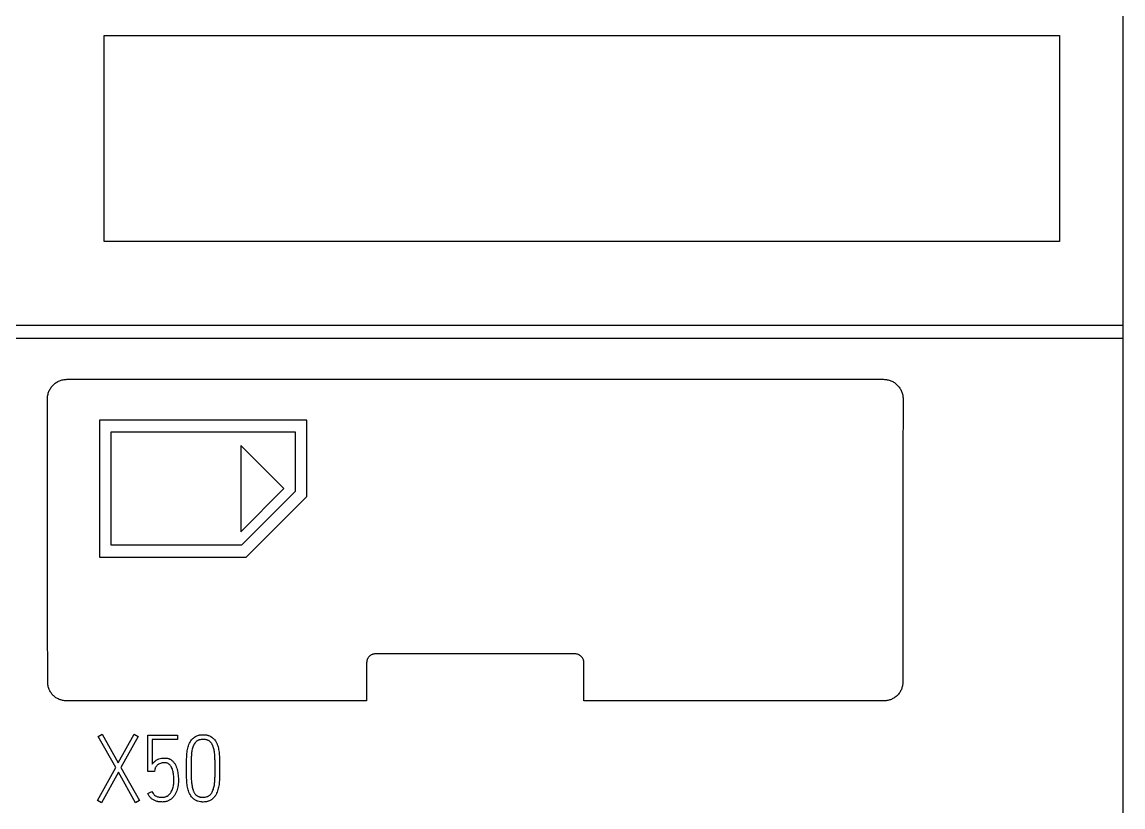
# Model space of a CAD drawing. Extents: x 0 to 420, y 0 to 297.
# Drawn here: x 135.98 to 164.11, y 201.63 to 221.7 of the extents above; entities that cross this region are included whole.
import ezdxf

# ---------------------------------------------------------------- set-up
doc = ezdxf.new("R2010")
doc.units = 0
doc.header["$LTSCALE"] = 23.1
doc.layers.add('10000_FRONT', color=7, linetype='CONTINUOUS')
doc.layers.add('10500_FRONT_LABELING', color=7, linetype='CONTINUOUS')

msp = doc.modelspace()

# ---------------------------------------------------------------- linework, layer by layer
at = {"layer": '10000_FRONT', "color": 7, "linetype": 'CONTINUOUS'}
for p, q in [((164.107, 236.469), (164.107, 146.469)), ((138.077, 216.089), (138.077, 221.349)), ((138.077, 221.349), (162.487, 221.349)), ((162.487, 221.349), (162.487, 216.089)), ((162.487, 216.089), (138.077, 216.089)), ((92.607, 213.949), (164.107, 213.949)), ((134.907, 213.616), (164.107, 213.616)), ((137.126, 212.563), (157.988, 212.563)), ((137.957, 211.519), (137.957, 208.019)), ((143.257, 211.519), (137.957, 211.519)), ((143.257, 209.569), (143.257, 211.519)), ((138.257, 208.319), (138.257, 211.219)), ((138.257, 211.219), (142.957, 211.219)), ((142.957, 211.219), (142.957, 209.693)), ((141.57, 210.868), (141.57, 208.668)), ((142.67, 209.768), (141.57, 210.868)), ((141.57, 208.668), (142.67, 209.768)), ((142.957, 209.693), (141.583, 208.319)), ((141.707, 208.019), (143.257, 209.569)), ((141.583, 208.319), (138.257, 208.319)), ((137.957, 208.019), (141.707, 208.019)), ((150.107, 205.544), (145.007, 205.544)), ((144.781, 204.345), (137.107, 204.345)), ((158.007, 204.345), (150.333, 204.345))]:
    msp.add_line(p, q, dxfattribs=at)
for points, knots in [([(136.627, 212.063), (136.627, 212.096), (136.63, 212.128), (136.639, 212.176), (136.643, 212.192), (136.653, 212.223), (136.658, 212.239), (136.677, 212.284), (136.692, 212.313), (136.719, 212.354), (136.729, 212.367), (136.75, 212.392), (136.761, 212.405), (136.795, 212.439), (136.821, 212.46), (136.862, 212.487), (136.876, 212.496), (136.905, 212.511), (136.919, 212.518), (136.949, 212.531), (136.965, 212.536), (136.996, 212.546), (137.012, 212.55), (137.06, 212.559), (137.093, 212.563), (137.126, 212.563)], [0, 0, 0, 0, 0.125, 0.125, 0.1875, 0.1875, 0.25, 0.25, 0.375, 0.375, 0.4375, 0.4375, 0.5, 0.5, 0.625, 0.625, 0.6875, 0.6875, 0.75, 0.75, 0.8125, 0.8125, 0.875, 0.875, 1, 1, 1, 1]), ([(157.988, 212.563), (158.021, 212.563), (158.053, 212.559), (158.101, 212.55), (158.117, 212.546), (158.148, 212.536), (158.164, 212.53), (158.209, 212.512), (158.238, 212.496), (158.279, 212.469), (158.292, 212.459), (158.318, 212.439), (158.33, 212.428), (158.364, 212.393), (158.385, 212.368), (158.412, 212.327), (158.421, 212.313), (158.436, 212.284), (158.443, 212.269), (158.456, 212.239), (158.461, 212.224), (158.471, 212.193), (158.475, 212.177), (158.484, 212.128), (158.487, 212.096), (158.487, 212.063)], [0, 0, 0, 0, 0.125, 0.125, 0.1875, 0.1875, 0.25, 0.25, 0.375, 0.375, 0.4375, 0.4375, 0.5, 0.5, 0.625, 0.625, 0.6875, 0.6875, 0.75, 0.75, 0.8125, 0.8125, 0.875, 0.875, 1, 1, 1, 1]), ([(145.007, 205.544), (144.992, 205.544), (144.977, 205.542), (144.956, 205.538), (144.949, 205.536), (144.935, 205.532), (144.928, 205.53), (144.907, 205.521), (144.894, 205.514), (144.87, 205.498), (144.858, 205.488), (144.837, 205.468), (144.828, 205.456), (144.816, 205.438), (144.812, 205.431), (144.805, 205.418), (144.799, 205.405), (144.794, 205.391), (144.789, 205.377), (144.788, 205.37), (144.783, 205.348), (144.782, 205.334), (144.782, 205.319)], [0, 0, 0, 0, 0.125, 0.125, 0.1875, 0.1875, 0.25, 0.25, 0.375, 0.375, 0.5, 0.5, 0.625, 0.625, 0.6875, 0.6875, 0.75, 0.8125, 0.8125, 0.875, 0.875, 1, 1, 1, 1]), ([(150.332, 205.319), (150.332, 205.334), (150.331, 205.348), (150.327, 205.37), (150.325, 205.377), (150.32, 205.391), (150.318, 205.398), (150.309, 205.418), (150.303, 205.431), (150.286, 205.456), (150.277, 205.467), (150.256, 205.488), (150.245, 205.498), (150.226, 205.51), (150.22, 205.514), (150.207, 205.521), (150.194, 205.527), (150.18, 205.532), (150.166, 205.536), (150.158, 205.538), (150.137, 205.542), (150.122, 205.544), (150.107, 205.544)], [0, 0, 0, 0, 0.125, 0.125, 0.1875, 0.1875, 0.25, 0.25, 0.375, 0.375, 0.5, 0.5, 0.625, 0.625, 0.6875, 0.6875, 0.75, 0.8125, 0.8125, 0.875, 0.875, 1, 1, 1, 1]), ([(137.107, 204.345), (137.076, 204.345), (137.045, 204.348), (136.999, 204.357), (136.984, 204.361), (136.955, 204.37), (136.94, 204.375), (136.897, 204.393), (136.87, 204.407), (136.831, 204.433), (136.818, 204.442), (136.794, 204.462), (136.783, 204.472), (136.75, 204.505), (136.73, 204.529), (136.705, 204.568), (136.697, 204.581), (136.682, 204.609), (136.669, 204.637), (136.658, 204.666), (136.649, 204.695), (136.645, 204.711), (136.636, 204.756), (136.633, 204.787), (136.633, 204.819)], [0, 0, 0, 0, 0.125, 0.125, 0.1875, 0.1875, 0.25, 0.25, 0.375, 0.375, 0.4375, 0.4375, 0.5, 0.5, 0.625, 0.625, 0.6875, 0.6875, 0.75, 0.8125, 0.8125, 0.875, 0.875, 1, 1, 1, 1]), ([(158.481, 204.819), (158.481, 204.787), (158.478, 204.757), (158.469, 204.711), (158.465, 204.696), (158.456, 204.666), (158.451, 204.652), (158.433, 204.609), (158.419, 204.581), (158.393, 204.543), (158.384, 204.53), (158.364, 204.506), (158.353, 204.495), (158.321, 204.462), (158.297, 204.442), (158.258, 204.416), (158.244, 204.408), (158.217, 204.394), (158.189, 204.381), (158.16, 204.37), (158.13, 204.361), (158.115, 204.357), (158.069, 204.348), (158.038, 204.345), (158.007, 204.345)], [0, 0, 0, 0, 0.125, 0.125, 0.1875, 0.1875, 0.25, 0.25, 0.375, 0.375, 0.4375, 0.4375, 0.5, 0.5, 0.625, 0.625, 0.6875, 0.6875, 0.75, 0.8125, 0.8125, 0.875, 0.875, 1, 1, 1, 1])]:
    msp.add_open_spline(points, degree=3, knots=knots, dxfattribs=at)
for points in [[(136.633, 204.819), (136.631, 207.234), (136.629, 209.649), (136.627, 212.063)], [(158.487, 212.063), (158.485, 209.649), (158.483, 207.234), (158.481, 204.819)], [(144.782, 205.319), (144.781, 204.994), (144.781, 204.669), (144.781, 204.345)], [(150.333, 204.345), (150.333, 204.669), (150.333, 204.994), (150.332, 205.319)]]:
    msp.add_open_spline(points, degree=3, dxfattribs=at)
at = {"layer": '10500_FRONT_LABELING', "color": 7, "linetype": 'CONTINUOUS'}
for p, q in [((137.925, 203.436), (138.024, 203.495)), ((138.371, 202.641), (137.925, 203.436)), ((138.024, 203.495), (138.435, 202.759)), ((138.435, 202.759), (138.84, 203.495)), ((138.943, 203.436), (138.504, 202.639)), ((138.84, 203.495), (138.943, 203.436)), ((139.188, 202.535), (139.188, 203.469)), ((139.188, 203.469), (139.949, 203.469)), ((139.949, 203.469), (139.949, 203.351)), ((139.302, 203.351), (139.302, 202.724)), ((139.949, 203.351), (139.302, 203.351)), ((137.907, 201.799), (138.371, 202.641)), ((138.504, 202.639), (138.977, 201.799)), ((139.371, 202.587), (139.362, 202.535)), ((140.18, 202.603), (140.18, 202.629)), ((140.297, 202.629), (140.297, 202.603)), ((140.91, 202.603), (140.91, 202.629)), ((141.024, 202.629), (141.024, 202.603)), ((138.438, 202.521), (138.008, 201.74)), ((138.877, 201.74), (138.438, 202.521)), ((139.362, 202.535), (139.188, 202.535)), ((139.192, 201.976), (139.298, 202.026)), ((138.008, 201.74), (137.907, 201.799)), ((138.977, 201.799), (138.877, 201.74))]:
    msp.add_line(p, q, dxfattribs=at)
for points, knots in [([(140.18, 202.629), (140.18, 202.674), (140.181, 202.719), (140.181, 202.786), (140.182, 202.809), (140.182, 202.853), (140.183, 202.876), (140.186, 202.943), (140.189, 202.988), (140.198, 203.054), (140.201, 203.077), (140.21, 203.121), (140.215, 203.143), (140.227, 203.186), (140.234, 203.208), (140.25, 203.25), (140.259, 203.27), (140.281, 203.309), (140.294, 203.327), (140.315, 203.354), (140.322, 203.362), (140.338, 203.379), (140.346, 203.386), (140.371, 203.408), (140.389, 203.421), (140.429, 203.444), (140.45, 203.452), (140.482, 203.462), (140.493, 203.465), (140.515, 203.47), (140.526, 203.472), (140.559, 203.477), (140.582, 203.478), (140.626, 203.478), (140.649, 203.477), (140.682, 203.472), (140.693, 203.47), (140.715, 203.465), (140.737, 203.459), (140.758, 203.452), (140.778, 203.443), (140.789, 203.438), (140.818, 203.421), (140.836, 203.408), (140.862, 203.386), (140.87, 203.378), (140.885, 203.362), (140.893, 203.353), (140.914, 203.327), (140.926, 203.308), (140.943, 203.279), (140.948, 203.269), (140.957, 203.248), (140.961, 203.238), (140.973, 203.206), (140.98, 203.185), (140.992, 203.142), (140.997, 203.12), (141.005, 203.076), (141.008, 203.054), (141.016, 202.987), (141.019, 202.942), (141.023, 202.853), (141.023, 202.808), (141.024, 202.719), (141.024, 202.674), (141.024, 202.629)], [0, 0, 0, 0, 0.0625, 0.0625, 0.09375, 0.09375, 0.125, 0.125, 0.1875, 0.1875, 0.21875, 0.21875, 0.25, 0.25, 0.28125, 0.28125, 0.3125, 0.3125, 0.34375, 0.34375, 0.359375, 0.359375, 0.375, 0.375, 0.40625, 0.40625, 0.4375, 0.4375, 0.453125, 0.453125, 0.46875, 0.46875, 0.5, 0.5, 0.53125, 0.53125, 0.546875, 0.546875, 0.5625, 0.578125, 0.578125, 0.59375, 0.59375, 0.625, 0.625, 0.640625, 0.640625, 0.65625, 0.65625, 0.6875, 0.6875, 0.703125, 0.703125, 0.71875, 0.71875, 0.75, 0.75, 0.78125, 0.78125, 0.8125, 0.8125, 0.875, 0.875, 0.9375, 0.9375, 1, 1, 1, 1]), ([(140.91, 202.629), (140.91, 202.666), (140.91, 202.702), (140.909, 202.775), (140.909, 202.811), (140.907, 202.866), (140.906, 202.884), (140.905, 202.92), (140.903, 202.938), (140.901, 202.974), (140.899, 202.992), (140.895, 203.028), (140.892, 203.046), (140.886, 203.082), (140.883, 203.1), (140.873, 203.136), (140.868, 203.153), (140.858, 203.18), (140.855, 203.189), (140.847, 203.206), (140.843, 203.214), (140.834, 203.231), (140.829, 203.239), (140.819, 203.255), (140.814, 203.262), (140.802, 203.277), (140.796, 203.284), (140.783, 203.298), (140.776, 203.304), (140.761, 203.315), (140.753, 203.321), (140.737, 203.33), (140.728, 203.334), (140.711, 203.341), (140.702, 203.344), (140.684, 203.349), (140.675, 203.351), (140.647, 203.356), (140.628, 203.358), (140.6, 203.358), (140.591, 203.358), (140.572, 203.357), (140.563, 203.356), (140.535, 203.352), (140.517, 203.348), (140.495, 203.341), (140.49, 203.339), (140.482, 203.336), (140.477, 203.334), (140.465, 203.327), (140.457, 203.323), (140.441, 203.312), (140.434, 203.306), (140.42, 203.294), (140.413, 203.287), (140.394, 203.266), (140.383, 203.251), (140.369, 203.227), (140.364, 203.218), (140.356, 203.201), (140.353, 203.193), (140.342, 203.167), (140.331, 203.131), (140.323, 203.095), (140.316, 203.058), (140.314, 203.039), (140.309, 203.002), (140.307, 202.983), (140.304, 202.946), (140.303, 202.928), (140.301, 202.89), (140.3, 202.872), (140.299, 202.816), (140.298, 202.779), (140.297, 202.704), (140.297, 202.667), (140.297, 202.629)], [0, 0, 0, 0, 0.0625, 0.0625, 0.125, 0.125, 0.15625, 0.15625, 0.1875, 0.1875, 0.21875, 0.21875, 0.25, 0.25, 0.28125, 0.28125, 0.3125, 0.3125, 0.328125, 0.328125, 0.34375, 0.34375, 0.359375, 0.359375, 0.375, 0.375, 0.390625, 0.390625, 0.40625, 0.40625, 0.421875, 0.421875, 0.4375, 0.4375, 0.453125, 0.453125, 0.46875, 0.46875, 0.5, 0.5, 0.515625, 0.515625, 0.53125, 0.53125, 0.5625, 0.5625, 0.570312, 0.570312, 0.578125, 0.578125, 0.59375, 0.59375, 0.609375, 0.609375, 0.625, 0.625, 0.65625, 0.65625, 0.671875, 0.671875, 0.6875, 0.6875, 0.71875, 0.75, 0.75, 0.78125, 0.78125, 0.8125, 0.8125, 0.84375, 0.84375, 0.875, 0.875, 0.9375, 0.9375, 1, 1, 1, 1]), ([(139.302, 202.724), (139.309, 202.734), (139.317, 202.744), (139.332, 202.762), (139.341, 202.771), (139.358, 202.788), (139.367, 202.796), (139.387, 202.811), (139.397, 202.818), (139.418, 202.832), (139.428, 202.838), (139.45, 202.848), (139.462, 202.853), (139.496, 202.865), (139.521, 202.872), (139.557, 202.877), (139.569, 202.879), (139.593, 202.881), (139.605, 202.881), (139.63, 202.882), (139.642, 202.881), (139.667, 202.879), (139.679, 202.878), (139.703, 202.873), (139.715, 202.87), (139.732, 202.864), (139.738, 202.861), (139.749, 202.856), (139.755, 202.854), (139.782, 202.84), (139.802, 202.825), (139.83, 202.8), (139.838, 202.791), (139.854, 202.773), (139.862, 202.763), (139.875, 202.743), (139.882, 202.732), (139.894, 202.711), (139.9, 202.7), (139.915, 202.666), (139.924, 202.644), (139.939, 202.597), (139.945, 202.573), (139.955, 202.525), (139.959, 202.501), (139.965, 202.453), (139.97, 202.404), (139.972, 202.355), (139.972, 202.307), (139.972, 202.282), (139.97, 202.234), (139.968, 202.209), (139.961, 202.161), (139.957, 202.136), (139.945, 202.089), (139.935, 202.054), (139.921, 202.02), (139.911, 201.997), (139.906, 201.986), (139.889, 201.953), (139.877, 201.932), (139.855, 201.902), (139.848, 201.892), (139.832, 201.874), (139.823, 201.865), (139.797, 201.839), (139.778, 201.824), (139.746, 201.804), (139.735, 201.798), (139.713, 201.788), (139.702, 201.783), (139.679, 201.774), (139.667, 201.771), (139.643, 201.765), (139.631, 201.763), (139.607, 201.759), (139.594, 201.758), (139.57, 201.757), (139.558, 201.757), (139.534, 201.758), (139.521, 201.758), (139.497, 201.76), (139.485, 201.76), (139.467, 201.763), (139.461, 201.764), (139.448, 201.766), (139.442, 201.767), (139.424, 201.771), (139.412, 201.775), (139.389, 201.782), (139.378, 201.787), (139.355, 201.797), (139.345, 201.803), (139.323, 201.816), (139.313, 201.823), (139.293, 201.838), (139.284, 201.845), (139.266, 201.862), (139.258, 201.871), (139.242, 201.89), (139.234, 201.9), (139.214, 201.931), (139.203, 201.953), (139.192, 201.976)], [0, 0, 0, 0, 0.015625, 0.015625, 0.03125, 0.03125, 0.046875, 0.046875, 0.0625, 0.0625, 0.078125, 0.078125, 0.09375, 0.09375, 0.125, 0.125, 0.140625, 0.140625, 0.15625, 0.15625, 0.171875, 0.171875, 0.1875, 0.1875, 0.203125, 0.203125, 0.210938, 0.210938, 0.21875, 0.21875, 0.25, 0.25, 0.265625, 0.265625, 0.28125, 0.28125, 0.296875, 0.296875, 0.3125, 0.3125, 0.34375, 0.34375, 0.375, 0.375, 0.40625, 0.40625, 0.4375, 0.46875, 0.46875, 0.5, 0.5, 0.53125, 0.53125, 0.5625, 0.5625, 0.59375, 0.609375, 0.609375, 0.625, 0.625, 0.65625, 0.65625, 0.671875, 0.671875, 0.6875, 0.6875, 0.71875, 0.71875, 0.734375, 0.734375, 0.75, 0.75, 0.765625, 0.765625, 0.78125, 0.78125, 0.796875, 0.796875, 0.8125, 0.8125, 0.828125, 0.828125, 0.84375, 0.84375, 0.851562, 0.851562, 0.859375, 0.859375, 0.875, 0.875, 0.890625, 0.890625, 0.90625, 0.90625, 0.921875, 0.921875, 0.9375, 0.9375, 0.953125, 0.953125, 0.96875, 0.96875, 1, 1, 1, 1]), ([(139.298, 202.026), (139.306, 202.009), (139.315, 201.992), (139.331, 201.969), (139.337, 201.962), (139.35, 201.948), (139.357, 201.941), (139.378, 201.924), (139.394, 201.913), (139.42, 201.9), (139.428, 201.897), (139.446, 201.89), (139.455, 201.888), (139.473, 201.884), (139.483, 201.882), (139.502, 201.88), (139.511, 201.879), (139.53, 201.878), (139.539, 201.877), (139.558, 201.877), (139.568, 201.877), (139.587, 201.878), (139.596, 201.879), (139.615, 201.882), (139.624, 201.884), (139.642, 201.89), (139.651, 201.893), (139.668, 201.9), (139.677, 201.905), (139.702, 201.919), (139.717, 201.931), (139.738, 201.95), (139.744, 201.957), (139.757, 201.971), (139.763, 201.978), (139.774, 201.994), (139.779, 202.002), (139.789, 202.018), (139.794, 202.026), (139.807, 202.051), (139.814, 202.069), (139.827, 202.104), (139.833, 202.122), (139.842, 202.158), (139.846, 202.177), (139.855, 202.233), (139.858, 202.27), (139.858, 202.326), (139.857, 202.345), (139.855, 202.382), (139.854, 202.401), (139.851, 202.439), (139.849, 202.457), (139.843, 202.494), (139.84, 202.513), (139.831, 202.549), (139.826, 202.567), (139.814, 202.603), (139.807, 202.62), (139.795, 202.646), (139.79, 202.654), (139.78, 202.67), (139.775, 202.678), (139.764, 202.693), (139.758, 202.701), (139.746, 202.715), (139.739, 202.721), (139.724, 202.733), (139.717, 202.738), (139.7, 202.747), (139.691, 202.751), (139.673, 202.756), (139.664, 202.758), (139.645, 202.761), (139.636, 202.761), (139.608, 202.762), (139.589, 202.76), (139.561, 202.757), (139.552, 202.755), (139.533, 202.751), (139.524, 202.748), (139.498, 202.739), (139.481, 202.731), (139.457, 202.716), (139.449, 202.71), (139.435, 202.699), (139.428, 202.692), (139.415, 202.679), (139.409, 202.672), (139.398, 202.656), (139.393, 202.649), (139.384, 202.632), (139.381, 202.623), (139.376, 202.61), (139.375, 202.605), (139.372, 202.596), (139.371, 202.592), (139.371, 202.587)], [0, 0, 0, 0, 0.03125, 0.03125, 0.046875, 0.046875, 0.0625, 0.0625, 0.09375, 0.09375, 0.109375, 0.109375, 0.125, 0.125, 0.140625, 0.140625, 0.15625, 0.15625, 0.171875, 0.171875, 0.1875, 0.1875, 0.203125, 0.203125, 0.21875, 0.21875, 0.234375, 0.234375, 0.25, 0.25, 0.28125, 0.28125, 0.296875, 0.296875, 0.3125, 0.3125, 0.328125, 0.328125, 0.34375, 0.34375, 0.375, 0.375, 0.40625, 0.40625, 0.4375, 0.4375, 0.5, 0.5, 0.53125, 0.53125, 0.5625, 0.5625, 0.59375, 0.59375, 0.625, 0.625, 0.65625, 0.65625, 0.6875, 0.6875, 0.703125, 0.703125, 0.71875, 0.71875, 0.734375, 0.734375, 0.75, 0.75, 0.765625, 0.765625, 0.78125, 0.78125, 0.796875, 0.796875, 0.8125, 0.8125, 0.84375, 0.84375, 0.859375, 0.859375, 0.875, 0.875, 0.90625, 0.90625, 0.921875, 0.921875, 0.9375, 0.9375, 0.953125, 0.953125, 0.96875, 0.96875, 0.984375, 0.984375, 0.992188, 0.992188, 1, 1, 1, 1]), ([(141.024, 202.603), (141.024, 202.559), (141.024, 202.515), (141.023, 202.448), (141.023, 202.426), (141.022, 202.382), (141.022, 202.36), (141.02, 202.316), (141.019, 202.294), (141.015, 202.25), (141.013, 202.228), (141.004, 202.162), (140.997, 202.118), (140.978, 202.053), (140.971, 202.032), (140.955, 201.99), (140.946, 201.97), (140.93, 201.94), (140.924, 201.93), (140.911, 201.912), (140.892, 201.884), (140.869, 201.86), (140.844, 201.837), (140.835, 201.83), (140.817, 201.816), (140.808, 201.81), (140.779, 201.793), (140.758, 201.784), (140.726, 201.773), (140.715, 201.77), (140.693, 201.765), (140.682, 201.763), (140.649, 201.758), (140.627, 201.757), (140.593, 201.757), (140.582, 201.757), (140.559, 201.759), (140.548, 201.76), (140.515, 201.764), (140.493, 201.769), (140.461, 201.779), (140.45, 201.783), (140.429, 201.792), (140.419, 201.797), (140.4, 201.808), (140.391, 201.815), (140.373, 201.828), (140.364, 201.835), (140.347, 201.85), (140.339, 201.858), (140.323, 201.874), (140.316, 201.882), (140.294, 201.908), (140.281, 201.926), (140.259, 201.966), (140.25, 201.986), (140.234, 202.028), (140.227, 202.049), (140.215, 202.092), (140.21, 202.114), (140.201, 202.158), (140.198, 202.181), (140.189, 202.247), (140.186, 202.291), (140.183, 202.358), (140.182, 202.38), (140.182, 202.425), (140.181, 202.447), (140.181, 202.514), (140.18, 202.559), (140.18, 202.603)], [0, 0, 0, 0, 0.0625, 0.0625, 0.09375, 0.09375, 0.125, 0.125, 0.15625, 0.15625, 0.1875, 0.1875, 0.25, 0.25, 0.28125, 0.28125, 0.3125, 0.3125, 0.328125, 0.328125, 0.34375, 0.375, 0.375, 0.390625, 0.390625, 0.40625, 0.40625, 0.4375, 0.4375, 0.453125, 0.453125, 0.46875, 0.46875, 0.5, 0.5, 0.515625, 0.515625, 0.53125, 0.53125, 0.5625, 0.5625, 0.578125, 0.578125, 0.59375, 0.59375, 0.609375, 0.609375, 0.625, 0.625, 0.640625, 0.640625, 0.65625, 0.65625, 0.6875, 0.6875, 0.71875, 0.71875, 0.75, 0.75, 0.78125, 0.78125, 0.8125, 0.8125, 0.875, 0.875, 0.90625, 0.90625, 0.9375, 0.9375, 1, 1, 1, 1]), ([(140.297, 202.603), (140.297, 202.567), (140.297, 202.53), (140.298, 202.457), (140.299, 202.421), (140.3, 202.366), (140.301, 202.348), (140.303, 202.311), (140.304, 202.293), (140.309, 202.239), (140.314, 202.203), (140.324, 202.149), (140.327, 202.131), (140.337, 202.095), (140.342, 202.077), (140.351, 202.051), (140.355, 202.042), (140.362, 202.025), (140.366, 202.016), (140.375, 202), (140.38, 201.992), (140.39, 201.976), (140.396, 201.969), (140.414, 201.947), (140.427, 201.934), (140.45, 201.917), (140.458, 201.912), (140.474, 201.903), (140.483, 201.899), (140.5, 201.892), (140.509, 201.889), (140.527, 201.885), (140.536, 201.883), (140.564, 201.878), (140.583, 201.877), (140.62, 201.877), (140.639, 201.878), (140.676, 201.884), (140.694, 201.888), (140.72, 201.898), (140.729, 201.902), (140.745, 201.911), (140.753, 201.916), (140.768, 201.927), (140.776, 201.933), (140.789, 201.946), (140.796, 201.953), (140.807, 201.967), (140.813, 201.974), (140.823, 201.99), (140.828, 201.998), (140.842, 202.022), (140.85, 202.039), (140.863, 202.074), (140.869, 202.091), (140.878, 202.127), (140.883, 202.145), (140.893, 202.2), (140.897, 202.236), (140.902, 202.291), (140.904, 202.31), (140.906, 202.346), (140.907, 202.364), (140.908, 202.42), (140.909, 202.456), (140.91, 202.53), (140.91, 202.567), (140.91, 202.603)], [0, 0, 0, 0, 0.0625, 0.0625, 0.125, 0.125, 0.15625, 0.15625, 0.1875, 0.1875, 0.25, 0.25, 0.28125, 0.28125, 0.3125, 0.3125, 0.328125, 0.328125, 0.34375, 0.34375, 0.359375, 0.359375, 0.375, 0.375, 0.40625, 0.40625, 0.421875, 0.421875, 0.4375, 0.4375, 0.453125, 0.453125, 0.46875, 0.46875, 0.5, 0.5, 0.53125, 0.53125, 0.5625, 0.5625, 0.578125, 0.578125, 0.59375, 0.59375, 0.609375, 0.609375, 0.625, 0.625, 0.640625, 0.640625, 0.65625, 0.65625, 0.6875, 0.6875, 0.71875, 0.71875, 0.75, 0.75, 0.8125, 0.8125, 0.84375, 0.84375, 0.875, 0.875, 0.9375, 0.9375, 1, 1, 1, 1])]:
    msp.add_open_spline(points, degree=3, knots=knots, dxfattribs=at)

doc.saveas('drawing.dxf')
